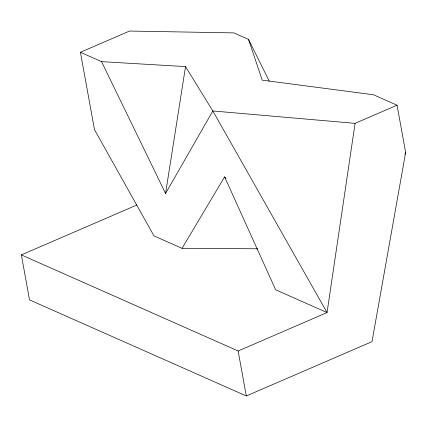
<?xml version="1.0" encoding="UTF-8"?>
<svg xmlns="http://www.w3.org/2000/svg" width="427" height="427" viewBox="0 0 427 427"><rect width="100%" height="100%" fill="white"/><g stroke="black" fill="none" stroke-linecap="round" stroke-linejoin="round"><path stroke-width="0.64" d="M397.062 105.213L355.083 123.35L327.05 312.569L238.138 350.983L21.35 254.908L29.522 299.887L246.31 395.957L372.008 341.653L405.65 152.455L397.062 105.213L373.492 94.767L262.21 80.153L248.525 39.385L233.889 32.9L129.584 31.043L80.42 52.281L94.479 129.637L153.971 235.869L182.067 248.322L257.791 248.786M101.546 61.643L165.569 193.479L185.537 66.601L101.546 61.643L80.42 52.281M404.924 154.318L405.65 152.455M165.569 193.479L212.833 110.961L185.537 66.601M182.067 248.322L224.607 176.869L225.872 178.411M21.35 254.908L136.821 205.024M355.083 123.35L212.833 110.961L327.05 312.569L275.65 289.789L224.607 176.869M248.525 39.385L269.24 81.157M238.138 350.983L246.31 395.957"/></g></svg>
